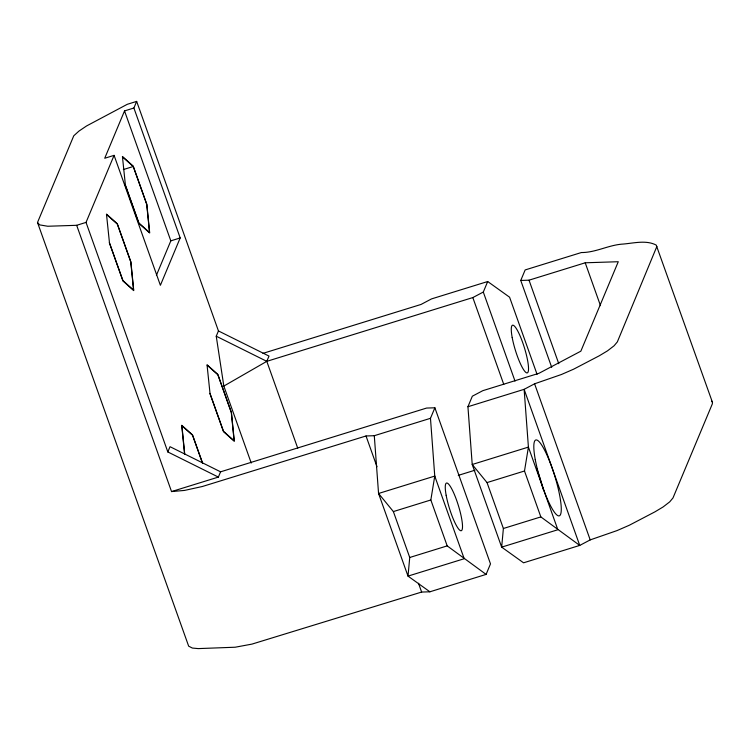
<?xml version="1.0" encoding="UTF-8"?>
<svg xmlns="http://www.w3.org/2000/svg" width="750" height="750" viewBox="0 0 750 750"><rect width="100%" height="100%" fill="white"/><g stroke="black" fill="none" stroke-linecap="round" stroke-linejoin="round"><path stroke-width="1.12" d="M434.878 407.794L430.472 418.312L374.288 435.703L378.562 493.481L393.375 511.575L409.734 557.484L408.009 576.112L429.9 591.797L486.094 574.406L490.491 563.878L434.878 407.794L426.609 408.056L220.575 471.825L170.025 446.691L167.822 451.95L218.372 477.084L220.575 471.825M520.753 280.453L529.022 280.181L585.216 262.791L618.272 261.722L580.856 351.169L538.997 373.284L482.803 390.675L472.341 396.197L467.934 406.725L472.219 464.494L487.031 482.587L503.381 528.497L501.666 547.134L523.556 562.809L579.741 545.419L590.212 539.897L617.091 530.569L629.269 525.262L654.938 511.847L663.103 506.953L669.703 501.872L672.975 497.972L712.322 403.912L712.5 402.478L656.213 245.081C645.741 239.578 632.653 243.525 621.253 244.2C607.603 245.541 595.069 252.666 581.353 252.544L525.159 269.934L520.753 280.453L551.7 367.294M429.9 591.797L421.631 592.059L251.962 644.109L235.181 647.222L198.234 648.6L192.347 648.056L188.663 646.163L37.5 222.497L73.763 135.797L78.881 131.147L86.522 125.981L127.294 104.297L136.659 101.4L218.447 330.938L216.244 336.206L223.828 386.081L251.241 463.031M656.887 246.394L617.353 341.887L614.081 345.787L607.481 350.859L599.325 355.763L573.647 369.169L561.469 374.484L534.591 383.803L524.128 389.334L467.934 406.725M486.094 574.406L447.197 545.887L430.837 499.978L434.756 476.091L430.472 418.312M524.494 471L528.413 447.103L524.128 389.334L579.741 545.419L540.844 516.909L524.494 471L487.031 482.587M133.894 108.009L124.528 110.916L104.719 158.259L114.084 155.363L160.388 285.3L180.188 237.947L133.894 108.009L136.659 101.4M167.822 451.95L86.034 222.403L114.084 155.363M156.422 275.278L170.822 240.844L124.528 110.916M223.828 386.081L266.794 361.341L268.997 356.072L218.447 330.938M216.244 336.206L266.794 361.341L472.828 297.572L483.3 292.05L487.697 281.522L509.587 297.206L537.066 374.334M123.338 169.566L133.247 166.5L146.7 204.244L149.512 232.491L138.863 222.984L125.419 185.231L122.419 156.459L133.209 166.106L146.85 204.384L149.7 233.016L138.909 223.378L125.269 185.1M37.5 222.497L39.666 224.887L47.747 226.247L76.669 225.309L86.034 222.403M170.822 240.844L180.188 237.947M487.697 281.522L431.503 298.912L421.041 304.444L262.959 353.363M76.669 225.309L171.544 491.578L218.372 477.084M374.288 435.703L366.019 435.975L202.378 486.497L184.537 490.416L171.544 491.578M458.278 475.378L474.984 470.203M393.375 511.575L430.837 499.978M409.734 557.484L447.197 545.887M503.381 528.497L540.844 516.909M122.606 156.994L133.247 166.5M106.659 214.594L117.309 224.1L130.753 261.853L133.566 290.091L122.925 280.584L109.472 242.841L106.472 214.069L117.272 223.706L130.903 261.984L133.753 290.625L122.962 280.988L109.322 242.7M207.216 365.269L217.866 374.775L231.309 412.528L234.122 440.766L223.472 431.259L210.028 393.516L207.028 364.744L217.819 374.381L231.459 412.659L234.309 441.3L223.519 431.663L209.878 393.375M711.825 401.175L712.5 402.478M585.216 262.791L600.487 305.663M529.022 280.181L558.787 363.722M534.591 383.803L590.212 539.897M483.3 292.05L515.016 381.084M472.828 297.572L503.775 384.413M366.019 435.975L376.988 466.753M418.5 583.266L421.631 592.059M266.794 361.341L297.731 448.172M202.641 463.322L192.516 434.887L181.716 425.25L184.566 453.881M202.547 463.322L192.553 435.281L181.912 425.775L184.716 454.012M536.719 468.647A39.712 7.463 72.8 0 1 537.863 471.778M538.237 472.838A39.712 7.463 72.8 0 1 543.244 489.3M434.756 476.091L378.562 493.481L408.009 576.112L464.203 558.722L434.756 476.091M528.413 447.103L472.219 464.494L501.666 547.134L557.859 529.744L528.413 447.103M512.175 337.462A24.956 4.688 72.8 0 0 527.091 372.919A24.956 4.688 72.8 0 0 520.444 336.75A24.956 4.688 72.8 0 0 512.175 337.462M535.237 459.469A39.712 7.463 72.8 0 0 558.975 515.897A39.712 7.463 72.8 0 0 548.4 458.334A39.712 7.463 72.8 0 0 535.237 459.469M446.156 495.3A24.956 4.688 72.8 0 0 461.072 530.756A24.956 4.688 72.8 0 0 454.425 494.587A24.956 4.688 72.8 0 0 446.156 495.3"/></g></svg>
